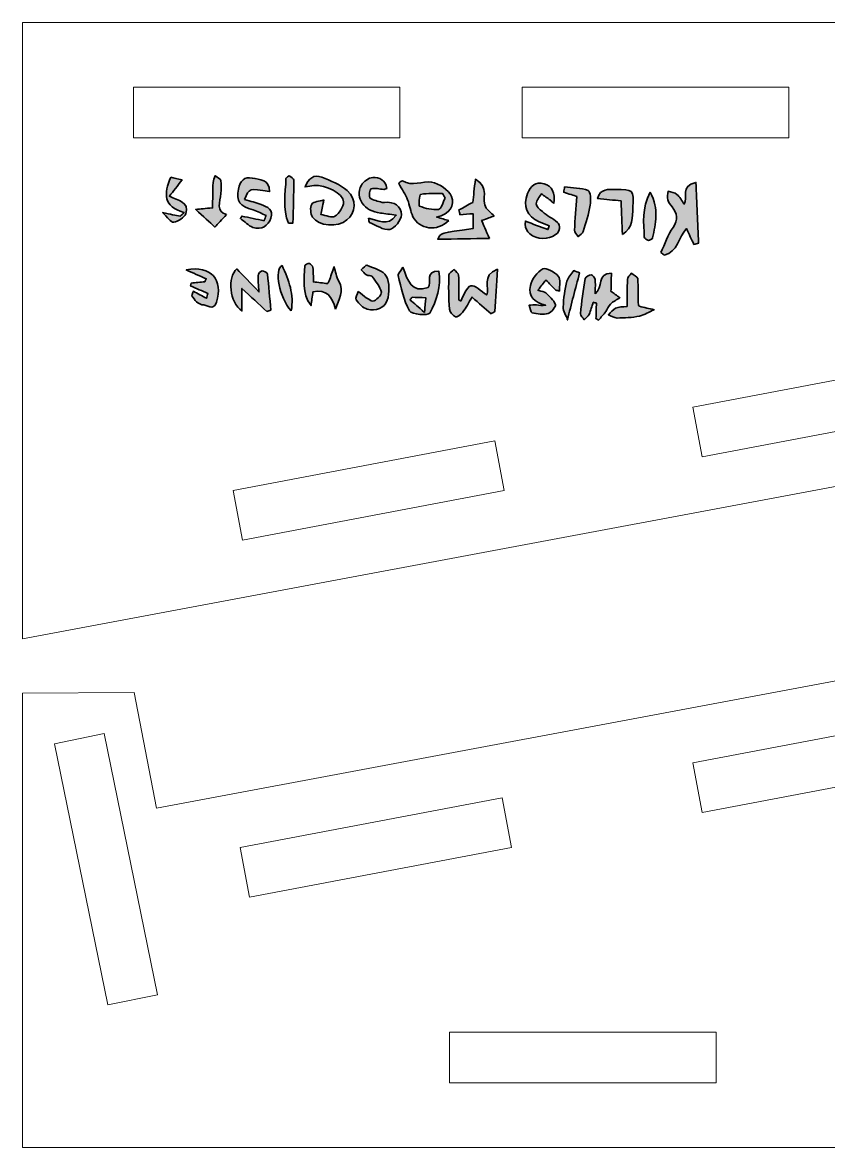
# Model space of a CAD drawing. Header units: inches. Extents: x 0.7 to 43.7, y -59.5 to -0.9.
# Drawn here: x 0.67 to 10.18, y -14.12 to -0.86 of the extents above; entities that cross this region are included whole.
import ezdxf

# ---------------------------------------------------------------- set-up
doc = ezdxf.new("R2010")
doc.units = ezdxf.units.IN
doc.header["$MEASUREMENT"] = 0
doc.layers.add('cut', color=7, linetype='Continuous')
doc.layers.add('etch', color=7, linetype='Continuous')

# ---------------------------------------------------------------- blocks, each defined once
blk = doc.blocks.new('block 9')
at = {"layer": 'etch', "true_color": 0x00a550}
h = blk.add_hatch(color=114, dxfattribs=at)
h.dxf.hatch_style = 2
edge = h.paths.add_edge_path()
edge.add_spline(control_points=[(4.225, -2.951), (4.21, -3.028), (4.201, -3.075), (4.191, -3.123), (4.248, -3.132), (4.322, -3.167), (4.356, -3.144), (4.407, -3.109), (4.458, -3.033), (4.457, -2.975), (4.456, -2.872), (4.25, -2.769), (4.107, -2.782), (4.076, -2.784), (4.044, -2.791), (4.003, -2.797), (4.044, -2.698), (4.105, -2.644), (4.202, -2.683), (4.306, -2.726), (4.42, -2.767), (4.502, -2.841), (4.615, -2.943), (4.601, -3.104), (4.498, -3.187), (4.386, -3.277), (4.163, -3.265), (4.092, -3.153), (4.067, -3.114), (4.061, -3.039), (4.083, -3.001), (4.102, -2.969), (4.172, -2.968), (4.225, -2.951)], knot_values=[0, 0, 0, 0, 1, 1, 1, 2, 2, 2, 3, 3, 3, 4, 4, 4, 5, 5, 5, 6, 6, 6, 7, 7, 7, 8, 8, 8, 9, 9, 9, 10, 10, 10, 11, 11, 11, 11], degree=3, periodic=1)
h = blk.add_hatch(color=114, dxfattribs=at)
h.dxf.hatch_style = 2
edge = h.paths.add_edge_path()
edge.add_spline(control_points=[(2.419, -2.682), (2.457, -2.691), (2.497, -2.701), (2.553, -2.715), (2.495, -2.789), (2.452, -2.845), (2.404, -2.907), (2.501, -2.964), (2.646, -2.968), (2.597, -3.114), (2.581, -3.16), (2.507, -3.204), (2.453, -3.214), (2.423, -3.219), (2.38, -3.152), (2.322, -3.099), (2.418, -3.12), (2.475, -3.132), (2.531, -3.144), (2.546, -3.128), (2.561, -3.113), (2.575, -3.097), (2.328, -3.029), (2.337, -2.876), (2.419, -2.682)], knot_values=[0, 0, 0, 0, 1, 1, 1, 2, 2, 2, 3, 3, 3, 4, 4, 4, 5, 5, 5, 6, 6, 6, 7, 7, 7, 8, 8, 8, 8], degree=3, periodic=1)
h = blk.add_hatch(color=114, dxfattribs=at)
h.dxf.hatch_style = 2
edge = h.paths.add_edge_path()
edge.add_spline(control_points=[(3.076, -3.123), (3.023, -3.181), (2.975, -3.233), (2.939, -3.271), (2.879, -3.215), (2.804, -3.146), (2.715, -3.063), (2.771, -3.058), (2.826, -3.052), (2.912, -3.044), (2.914, -2.948), (2.914, -2.846), (2.918, -2.745), (2.92, -2.718), (2.935, -2.692), (2.943, -2.665), (2.967, -2.684), (3.006, -2.7), (3.01, -2.723), (3.02, -2.772), (3.015, -2.825), (3.01, -2.875), (2.998, -2.976), (2.952, -3.085), (3.076, -3.123)], knot_values=[0, 0, 0, 0, 1, 1, 1, 2, 2, 2, 3, 3, 3, 4, 4, 4, 5, 5, 5, 6, 6, 6, 7, 7, 7, 8, 8, 8, 8], degree=3, periodic=1)
h = blk.add_hatch(color=114, dxfattribs=at)
h.dxf.hatch_style = 2
edge = h.paths.add_edge_path()
edge.add_spline(control_points=[(3.291, -2.944), (3.362, -2.966), (3.424, -2.984), (3.484, -3.006), (3.557, -3.032), (3.637, -3.066), (3.601, -3.164), (3.566, -3.256), (3.492, -3.311), (3.389, -3.274), (3.335, -3.254), (3.29, -3.206), (3.241, -3.171), (3.247, -3.161), (3.253, -3.152), (3.258, -3.142), (3.346, -3.16), (3.433, -3.178), (3.521, -3.196), (3.528, -3.176), (3.536, -3.155), (3.543, -3.135), (3.493, -3.112), (3.444, -3.084), (3.391, -3.069), (3.231, -3.026), (3.19, -2.967), (3.217, -2.822), (3.235, -2.725), (3.291, -2.674), (3.381, -2.693), (3.467, -2.71), (3.586, -2.708), (3.585, -2.852), (3.342, -2.812), (3.342, -2.812), (3.291, -2.944)], knot_values=[0, 0, 0, 0, 1, 1, 1, 2, 2, 2, 3, 3, 3, 4, 4, 4, 5, 5, 5, 6, 6, 6, 7, 7, 7, 8, 8, 8, 9, 9, 9, 10, 10, 10, 11, 11, 11, 12, 12, 12, 12], degree=3, periodic=1)
h = blk.add_hatch(color=114, dxfattribs=at)
h.dxf.hatch_style = 2
edge = h.paths.add_edge_path()
edge.add_spline(control_points=[(3.807, -3.224), (3.738, -3.054), (3.773, -2.874), (3.778, -2.698), (3.778, -2.687), (3.81, -2.665), (3.816, -2.668), (3.838, -2.68), (3.871, -2.7), (3.871, -2.717), (3.871, -2.886), (3.864, -3.055), (3.86, -3.223), (3.842, -3.224), (3.825, -3.224), (3.807, -3.224)], knot_values=[0, 0, 0, 0, 1, 1, 1, 2, 2, 2, 3, 3, 3, 4, 4, 4, 5, 5, 5, 5], degree=3, periodic=1)
h = blk.add_hatch(color=114, dxfattribs=at)
h.dxf.hatch_style = 2
edge = h.paths.add_edge_path()
edge.add_spline(control_points=[(4.752, -3.167), (4.867, -3.187), (4.97, -3.274), (5.079, -3.131), (5.003, -3.121), (4.948, -3.112), (4.893, -3.106), (4.7, -3.086), (4.587, -2.928), (4.668, -2.777), (4.692, -2.733), (4.755, -2.688), (4.803, -2.686), (4.88, -2.681), (4.953, -2.718), (4.968, -2.815), (4.949, -2.821), (4.94, -2.827), (4.932, -2.827), (4.882, -2.823), (4.83, -2.809), (4.782, -2.818), (4.769, -2.821), (4.752, -2.914), (4.768, -2.926), (4.807, -2.956), (4.863, -2.964), (4.913, -2.98), (4.921, -2.983), (4.931, -2.981), (4.941, -2.98), (5.053, -2.968), (5.14, -3.024), (5.14, -3.126), (5.139, -3.188), (5.059, -3.291), (5.003, -3.299), (4.928, -3.31), (4.842, -3.248), (4.762, -3.215), (4.755, -3.213), (4.756, -3.189), (4.752, -3.167)], knot_values=[0, 0, 0, 0, 1, 1, 1, 2, 2, 2, 3, 3, 3, 4, 4, 4, 5, 5, 5, 6, 6, 6, 7, 7, 7, 8, 8, 8, 9, 9, 9, 10, 10, 10, 11, 11, 11, 12, 12, 12, 13, 13, 13, 14, 14, 14, 14], degree=3, periodic=1)
h = blk.add_hatch(color=114, dxfattribs=at)
h.dxf.hatch_style = 2
edge = h.paths.add_edge_path()
edge.add_spline(control_points=[(5.7, -3.195), (5.562, -3.329), (5.35, -3.299), (5.276, -3.148), (5.245, -3.086), (5.239, -3.012), (5.213, -2.948), (5.187, -2.885), (5.148, -2.828), (5.108, -2.755), (5.106, -2.757), (5.143, -2.719), (5.152, -2.725), (5.268, -2.801), (5.387, -2.722), (5.496, -2.741), (5.584, -2.757), (5.696, -2.831), (5.73, -2.909), (5.775, -3.012), (5.715, -3.119), (5.555, -3.152), (5.616, -3.17), (5.65, -3.18), (5.7, -3.195)], knot_values=[0, 0, 0, 0, 1, 1, 1, 2, 2, 2, 3, 3, 3, 4, 4, 4, 5, 5, 5, 6, 6, 6, 7, 7, 7, 8, 8, 8, 8], degree=3, periodic=1)
edge = h.paths.add_edge_path()
edge.add_spline(control_points=[(5.655, -2.929), (5.645, -2.911), (5.635, -2.893), (5.625, -2.875), (5.539, -2.876), (5.451, -2.87), (5.367, -2.885), (5.353, -2.888), (5.341, -3.02), (5.353, -3.024), (5.424, -3.05), (5.505, -3.072), (5.578, -3.062), (5.609, -3.059), (5.63, -2.976), (5.655, -2.929)], knot_values=[0, 0, 0, 0, 1, 1, 1, 2, 2, 2, 3, 3, 3, 4, 4, 4, 5, 5, 5, 5], degree=3, periodic=1)
h = blk.add_hatch(color=114, dxfattribs=at)
h.dxf.hatch_style = 2
edge = h.paths.add_edge_path()
edge.add_spline(control_points=[(6.179, -3.405), (5.979, -3.408), (5.78, -3.411), (5.569, -3.414), (5.602, -3.339), (5.602, -3.339), (5.985, -3.289), (5.986, -3.239), (5.986, -3.189), (5.986, -3.113), (5.933, -3.117), (5.882, -3.121), (5.831, -3.125), (5.827, -3.107), (5.823, -3.088), (5.818, -3.069), (5.872, -3.039), (5.927, -3.009), (5.982, -2.979), (5.991, -2.902), (6, -2.816), (6.013, -2.706), (6.187, -2.799), (6.078, -2.948), (6.138, -3.047), (6.167, -3.074), (6.2, -3.107), (6.233, -3.14), (6.195, -3.154), (6.157, -3.168), (6.086, -3.194), (6.108, -3.245), (6.135, -3.306), (6.179, -3.405)], knot_values=[0, 0, 0, 0, 1, 1, 1, 2, 2, 2, 3, 3, 3, 4, 4, 4, 5, 5, 5, 6, 6, 6, 7, 7, 7, 8, 8, 8, 9, 9, 9, 10, 10, 10, 11, 11, 11, 11], degree=3, periodic=1)
h = blk.add_hatch(color=114, dxfattribs=at)
h.dxf.hatch_style = 2
edge = h.paths.add_edge_path()
edge.add_spline(control_points=[(6.936, -2.993), (6.92, -2.977), (6.91, -2.964), (6.897, -2.954), (6.862, -2.928), (6.826, -2.904), (6.791, -2.879), (6.769, -2.918), (6.73, -2.956), (6.73, -2.995), (6.73, -3.027), (6.772, -3.064), (6.803, -3.089), (6.859, -3.135), (6.924, -3.17), (6.98, -3.215), (6.997, -3.229), (7.009, -3.264), (7.006, -3.287), (6.998, -3.367), (6.874, -3.423), (6.766, -3.4), (6.646, -3.375), (6.584, -3.299), (6.603, -3.201), (6.69, -3.234), (6.779, -3.268), (6.868, -3.301), (6.873, -3.287), (6.879, -3.272), (6.884, -3.258), (6.844, -3.241), (6.804, -3.226), (6.765, -3.209), (6.618, -3.143), (6.57, -3.023), (6.629, -2.875), (6.664, -2.787), (6.721, -2.733), (6.822, -2.759), (6.918, -2.784), (6.96, -2.868), (6.936, -2.993)], knot_values=[0, 0, 0, 0, 1, 1, 1, 2, 2, 2, 3, 3, 3, 4, 4, 4, 5, 5, 5, 6, 6, 6, 7, 7, 7, 8, 8, 8, 9, 9, 9, 10, 10, 10, 11, 11, 11, 12, 12, 12, 13, 13, 13, 14, 14, 14, 14], degree=3, periodic=1)
h = blk.add_hatch(color=114, dxfattribs=at)
h.dxf.hatch_style = 2
edge = h.paths.add_edge_path()
edge.add_spline(control_points=[(8.2, -3.571), (8.247, -3.471), (8.283, -3.364), (8.344, -3.274), (8.404, -3.183), (8.396, -3.112), (8.333, -3.034), (8.313, -3.008), (8.29, -2.981), (8.282, -2.95), (8.274, -2.918), (8.283, -2.882), (8.285, -2.848), (8.321, -2.86), (8.363, -2.863), (8.39, -2.885), (8.425, -2.914), (8.446, -2.958), (8.476, -3), (8.528, -2.926), (8.421, -2.785), (8.613, -2.744), (8.624, -2.989), (8.635, -3.224), (8.646, -3.459), (8.627, -3.465), (8.609, -3.471), (8.59, -3.476), (8.562, -3.417), (8.535, -3.358), (8.502, -3.288), (8.41, -3.388), (8.398, -3.569), (8.24, -3.601), (8.227, -3.591), (8.213, -3.581), (8.2, -3.571)], knot_values=[0, 0, 0, 0, 1, 1, 1, 2, 2, 2, 3, 3, 3, 4, 4, 4, 5, 5, 5, 6, 6, 6, 7, 7, 7, 8, 8, 8, 9, 9, 9, 10, 10, 10, 11, 11, 11, 12, 12, 12, 12], degree=3, periodic=1)
h = blk.add_hatch(color=114, dxfattribs=at)
h.dxf.hatch_style = 2
edge = h.paths.add_edge_path()
edge.add_spline(control_points=[(7.21, -2.909), (7.175, -2.899), (7.114, -2.88), (7.054, -2.861), (7.058, -2.84), (7.061, -2.819), (7.065, -2.798), (7.158, -2.809), (7.257, -2.807), (7.343, -2.839), (7.37, -2.849), (7.377, -2.954), (7.367, -3.011), (7.35, -3.117), (7.316, -3.22), (7.284, -3.323), (7.276, -3.347), (7.244, -3.363), (7.224, -3.383), (7.209, -3.358), (7.181, -3.332), (7.182, -3.307), (7.187, -3.177), (7.199, -3.047), (7.21, -2.909)], knot_values=[0, 0, 0, 0, 1, 1, 1, 2, 2, 2, 3, 3, 3, 4, 4, 4, 5, 5, 5, 6, 6, 6, 7, 7, 7, 8, 8, 8, 8], degree=3, periodic=1)
h = blk.add_hatch(color=114, dxfattribs=at)
h.dxf.hatch_style = 2
edge = h.paths.add_edge_path()
edge.add_spline(control_points=[(7.746, -3.36), (7.741, -3.233), (7.737, -3.106), (7.732, -2.962), (7.643, -2.953), (7.552, -2.944), (7.453, -2.934), (7.49, -2.808), (7.583, -2.83), (7.661, -2.829), (7.877, -2.825), (7.879, -2.826), (7.871, -3.04), (7.866, -3.154), (7.875, -3.276), (7.746, -3.36)], knot_values=[0, 0, 0, 0, 1, 1, 1, 2, 2, 2, 3, 3, 3, 4, 4, 4, 5, 5, 5, 5], degree=3, periodic=1)
h = blk.add_hatch(color=114, dxfattribs=at)
h.dxf.hatch_style = 2
edge = h.paths.add_edge_path()
edge.add_spline(control_points=[(8.075, -2.861), (8.184, -3.063), (8.136, -3.231), (8.103, -3.398), (8.1, -3.411), (8.069, -3.429), (8.053, -3.428), (8.035, -3.425), (8.006, -3.404), (8.005, -3.389), (7.998, -3.221), (7.974, -3.049), (8.075, -2.861)], knot_values=[0, 0, 0, 0, 1, 1, 1, 2, 2, 2, 3, 3, 3, 4, 4, 4, 4], degree=3, periodic=1)
h = blk.add_hatch(color=114, dxfattribs=at)
h.dxf.hatch_style = 2
edge = h.paths.add_edge_path()
edge.add_spline(control_points=[(4.362, -4.237), (4.32, -4.093), (4.261, -3.997), (4.096, -4.035), (4.089, -4.088), (4.081, -4.143), (4.074, -4.197), (3.957, -4.048), (3.999, -3.884), (4, -3.727), (4, -3.717), (4.038, -3.697), (4.054, -3.701), (4.071, -3.705), (4.094, -3.73), (4.096, -3.748), (4.103, -3.798), (4.1, -3.85), (4.102, -3.917), (4.158, -3.924), (4.215, -3.931), (4.27, -3.938), (4.279, -3.922), (4.284, -3.915), (4.287, -3.906), (4.307, -3.851), (4.326, -3.795), (4.345, -3.739), (4.363, -3.796), (4.373, -3.857), (4.402, -3.908), (4.47, -4.027), (4.397, -4.124), (4.362, -4.237)], knot_values=[0, 0, 0, 0, 1, 1, 1, 2, 2, 2, 3, 3, 3, 4, 4, 4, 5, 5, 5, 6, 6, 6, 7, 7, 7, 8, 8, 8, 9, 9, 9, 10, 10, 10, 11, 11, 11, 11], degree=3, periodic=1)
h = blk.add_hatch(color=114, dxfattribs=at)
h.dxf.hatch_style = 2
edge = h.paths.add_edge_path()
edge.add_spline(control_points=[(2.721, -4.154), (2.703, -4.13), (2.686, -4.105), (2.668, -4.08), (2.674, -4.063), (2.68, -4.045), (2.686, -4.027), (2.737, -4.055), (2.788, -4.083), (2.839, -4.111), (2.845, -4.092), (2.851, -4.072), (2.857, -4.053), (2.789, -4.024), (2.722, -3.995), (2.654, -3.965), (2.656, -3.954), (2.658, -3.943), (2.661, -3.932), (2.714, -3.926), (2.767, -3.921), (2.82, -3.915), (2.826, -3.903), (2.832, -3.892), (2.838, -3.881), (2.76, -3.846), (2.681, -3.811), (2.603, -3.776), (2.896, -3.717), (3.041, -3.894), (2.959, -4.155), (2.922, -4.274), (2.844, -4.178), (2.786, -4.188), (2.764, -4.177), (2.743, -4.166), (2.721, -4.154)], knot_values=[0, 0, 0, 0, 1, 1, 1, 2, 2, 2, 3, 3, 3, 4, 4, 4, 5, 5, 5, 6, 6, 6, 7, 7, 7, 8, 8, 8, 9, 9, 9, 10, 10, 10, 11, 11, 11, 12, 12, 12, 12], degree=3, periodic=1)
h = blk.add_hatch(color=114, dxfattribs=at)
h.dxf.hatch_style = 2
edge = h.paths.add_edge_path()
edge.add_spline(control_points=[(3.552, -4.266), (3.458, -4.179), (3.365, -4.092), (3.258, -3.994), (3.258, -4.087), (3.258, -4.167), (3.258, -4.259), (3.113, -4.162), (3.084, -3.86), (3.198, -3.764), (3.277, -3.846), (3.357, -3.929), (3.46, -4.035), (3.455, -3.953), (3.447, -3.897), (3.451, -3.841), (3.452, -3.821), (3.479, -3.789), (3.496, -3.787), (3.517, -3.785), (3.557, -3.809), (3.559, -3.825), (3.576, -3.966), (3.587, -4.108), (3.599, -4.25), (3.583, -4.255), (3.568, -4.26), (3.552, -4.266)], knot_values=[0, 0, 0, 0, 1, 1, 1, 2, 2, 2, 3, 3, 3, 4, 4, 4, 5, 5, 5, 6, 6, 6, 7, 7, 7, 8, 8, 8, 9, 9, 9, 9], degree=3, periodic=1)
h = blk.add_hatch(color=114, dxfattribs=at)
h.dxf.hatch_style = 2
edge = h.paths.add_edge_path()
edge.add_spline(control_points=[(3.84, -4.258), (3.695, -4.099), (3.638, -3.776), (3.732, -3.724), (3.812, -3.896), (3.877, -4.069), (3.84, -4.258)], knot_values=[0, 0, 0, 0, 1, 1, 1, 2, 2, 2, 2], degree=3, periodic=1)
h = blk.add_hatch(color=114, dxfattribs=at)
h.dxf.hatch_style = 2
edge = h.paths.add_edge_path()
edge.add_spline(control_points=[(4.63, -4.03), (4.706, -4.083), (4.752, -4.137), (4.804, -4.143), (4.835, -4.146), (4.911, -4.065), (4.904, -4.039), (4.886, -3.971), (4.836, -3.91), (4.793, -3.851), (4.783, -3.837), (4.745, -3.847), (4.727, -3.835), (4.703, -3.82), (4.686, -3.795), (4.667, -3.773), (4.69, -3.755), (4.721, -3.716), (4.734, -3.721), (4.815, -3.757), (4.927, -3.783), (4.962, -3.848), (5.003, -3.925), (5.001, -4.046), (4.973, -4.134), (4.942, -4.228), (4.836, -4.266), (4.738, -4.239), (4.687, -4.225), (4.638, -4.176), (4.608, -4.13), (4.593, -4.108), (4.623, -4.055), (4.63, -4.03)], knot_values=[0, 0, 0, 0, 1, 1, 1, 2, 2, 2, 3, 3, 3, 4, 4, 4, 5, 5, 5, 6, 6, 6, 7, 7, 7, 8, 8, 8, 9, 9, 9, 10, 10, 10, 11, 11, 11, 11], degree=3, periodic=1)
h = blk.add_hatch(color=114, dxfattribs=at)
h.dxf.hatch_style = 2
edge = h.paths.add_edge_path()
edge.add_spline(control_points=[(5.157, -3.745), (5.217, -3.905), (5.26, -4.053), (5.454, -3.982), (5.502, -3.931), (5.413, -3.779), (5.582, -3.791), (5.612, -3.972), (5.555, -4.138), (5.474, -4.286), (5.458, -4.316), (5.26, -4.304), (5.235, -4.26), (5.165, -4.135), (5.139, -3.985), (5.1, -3.843), (5.096, -3.828), (5.121, -3.805), (5.157, -3.745)], knot_values=[0, 0, 0, 0, 1, 1, 1, 2, 2, 2, 3, 3, 3, 4, 4, 4, 5, 5, 5, 6, 6, 6, 6], degree=3, periodic=1)
edge = h.paths.add_edge_path()
edge.add_spline(control_points=[(5.413, -4.277), (5.421, -4.186), (5.424, -4.146), (5.428, -4.104), (5.365, -4.102), (5.315, -4.1), (5.265, -4.098), (5.258, -4.109), (5.25, -4.12), (5.242, -4.131), (5.289, -4.171), (5.336, -4.211), (5.413, -4.277)], knot_values=[0, 0, 0, 0, 1, 1, 1, 2, 2, 2, 3, 3, 3, 4, 4, 4, 4], degree=3, periodic=1)
h = blk.add_hatch(color=114, dxfattribs=at)
h.dxf.hatch_style = 2
edge = h.paths.add_edge_path()
edge.add_spline(control_points=[(5.839, -4.144), (5.877, -4.081), (5.905, -3.978), (5.957, -3.964), (6.006, -3.951), (6.08, -4.029), (6.147, -4.07), (6.186, -3.989), (6.079, -3.843), (6.273, -3.769), (6.261, -3.948), (6.251, -4.108), (6.24, -4.268), (6.226, -4.276), (6.212, -4.285), (6.197, -4.293), (6.127, -4.231), (6.056, -4.17), (5.973, -4.097), (5.934, -4.162), (5.903, -4.223), (5.862, -4.277), (5.842, -4.303), (5.793, -4.338), (5.777, -4.33), (5.745, -4.314), (5.708, -4.272), (5.706, -4.238), (5.696, -4.103), (5.696, -3.967), (5.699, -3.832), (5.7, -3.812), (5.739, -3.792), (5.76, -3.772), (5.779, -3.794), (5.813, -3.815), (5.814, -3.838), (5.82, -3.935), (5.817, -4.033), (5.817, -4.13), (5.824, -4.135), (5.832, -4.14), (5.839, -4.144)], knot_values=[0, 0, 0, 0, 1, 1, 1, 2, 2, 2, 3, 3, 3, 4, 4, 4, 5, 5, 5, 6, 6, 6, 7, 7, 7, 8, 8, 8, 9, 9, 9, 10, 10, 10, 11, 11, 11, 12, 12, 12, 13, 13, 13, 14, 14, 14, 14], degree=3, periodic=1)
h = blk.add_hatch(color=114, dxfattribs=at)
h.dxf.hatch_style = 2
edge = h.paths.add_edge_path()
edge.add_spline(control_points=[(6.961, -4.015), (6.922, -3.975), (6.883, -3.935), (6.844, -3.895), (6.816, -3.93), (6.789, -3.966), (6.75, -4.016), (6.801, -4.031), (6.828, -4.031), (6.842, -4.045), (6.885, -4.088), (6.937, -4.13), (6.956, -4.184), (6.965, -4.207), (6.909, -4.279), (6.872, -4.289), (6.813, -4.306), (6.743, -4.295), (6.682, -4.282), (6.664, -4.278), (6.658, -4.224), (6.646, -4.193), (6.675, -4.191), (6.705, -4.184), (6.734, -4.187), (6.766, -4.19), (6.798, -4.201), (6.84, -4.193), (6.714, -4.16), (6.629, -4.087), (6.661, -3.96), (6.679, -3.884), (6.742, -3.8), (6.809, -3.765), (6.846, -3.745), (6.948, -3.801), (6.99, -3.849), (7.021, -3.885), (7.003, -3.964), (7.006, -4.023), (6.991, -4.02), (6.976, -4.018), (6.961, -4.015)], knot_values=[0, 0, 0, 0, 1, 1, 1, 2, 2, 2, 3, 3, 3, 4, 4, 4, 5, 5, 5, 6, 6, 6, 7, 7, 7, 8, 8, 8, 9, 9, 9, 10, 10, 10, 11, 11, 11, 12, 12, 12, 13, 13, 13, 14, 14, 14, 14], degree=3, periodic=1)
h = blk.add_hatch(color=114, dxfattribs=at)
h.dxf.hatch_style = 2
edge = h.paths.add_edge_path()
edge.add_spline(control_points=[(7.102, -4.365), (7.083, -4.315), (7.047, -4.264), (7.048, -4.214), (7.052, -4.111), (7.069, -4.008), (7.093, -3.908), (7.104, -3.863), (7.146, -3.825), (7.173, -3.783), (7.196, -3.793), (7.219, -3.802), (7.242, -3.811), (7.193, -3.996), (7.145, -4.18), (7.096, -4.364), (7.097, -4.364), (7.102, -4.365), (7.102, -4.365)], knot_values=[0, 0, 0, 0, 1, 1, 1, 2, 2, 2, 3, 3, 3, 4, 4, 4, 5, 5, 5, 6, 6, 6, 6], degree=3, periodic=1)
h = blk.add_hatch(color=114, dxfattribs=at)
h.dxf.hatch_style = 2
edge = h.paths.add_edge_path()
edge.add_spline(control_points=[(7.425, -4.058), (7.522, -3.982), (7.443, -3.817), (7.617, -3.815), (7.615, -3.891), (7.614, -3.958), (7.612, -4.028), (7.644, -4.051), (7.681, -4.078), (7.717, -4.104), (7.68, -4.128), (7.638, -4.148), (7.606, -4.178), (7.581, -4.202), (7.571, -4.239), (7.55, -4.268), (7.524, -4.303), (7.494, -4.334), (7.466, -4.368), (7.456, -4.361), (7.445, -4.355), (7.435, -4.349), (7.437, -4.288), (7.438, -4.228), (7.44, -4.167), (7.427, -4.164), (7.414, -4.161), (7.402, -4.158), (7.386, -4.206), (7.375, -4.255), (7.354, -4.3), (7.343, -4.325), (7.316, -4.343), (7.296, -4.364), (7.28, -4.34), (7.249, -4.315), (7.251, -4.293), (7.265, -4.153), (7.284, -4.014), (7.309, -3.876), (7.312, -3.857), (7.354, -3.836), (7.38, -3.832), (7.393, -3.831), (7.421, -3.867), (7.424, -3.889), (7.431, -3.937), (7.426, -3.987), (7.425, -4.058)], knot_values=[0, 0, 0, 0, 1, 1, 1, 2, 2, 2, 3, 3, 3, 4, 4, 4, 5, 5, 5, 6, 6, 6, 7, 7, 7, 8, 8, 8, 9, 9, 9, 10, 10, 10, 11, 11, 11, 12, 12, 12, 13, 13, 13, 14, 14, 14, 15, 15, 15, 16, 16, 16, 16], degree=3, periodic=1)
h = blk.add_hatch(color=114, dxfattribs=at)
h.dxf.hatch_style = 2
edge = h.paths.add_edge_path()
edge.add_spline(control_points=[(7.804, -4.206), (7.804, -4.093), (7.801, -3.99), (7.807, -3.888), (7.808, -3.863), (7.837, -3.839), (7.853, -3.815), (7.878, -3.836), (7.924, -3.855), (7.927, -3.879), (7.936, -3.981), (7.933, -4.084), (7.935, -4.192), (7.936, -4.193), (7.941, -4.203), (7.948, -4.205), (8.005, -4.219), (8.063, -4.232), (8.12, -4.245), (8.063, -4.271), (8.008, -4.308), (7.948, -4.321), (7.862, -4.338), (7.772, -4.342), (7.683, -4.343), (7.649, -4.343), (7.616, -4.318), (7.582, -4.305), (7.61, -4.278), (7.634, -4.242), (7.667, -4.227), (7.704, -4.211), (7.75, -4.213), (7.804, -4.206)], knot_values=[0, 0, 0, 0, 1, 1, 1, 2, 2, 2, 3, 3, 3, 4, 4, 4, 5, 5, 5, 6, 6, 6, 7, 7, 7, 8, 8, 8, 9, 9, 9, 10, 10, 10, 11, 11, 11, 11], degree=3, periodic=1)
at = {"layer": 'etch', "color": 114, "lineweight": 35, "true_color": 0x00a550}
for points, knots in [([(4.225, -2.951), (4.21, -3.028), (4.201, -3.075), (4.191, -3.123), (4.248, -3.132), (4.322, -3.167), (4.356, -3.144), (4.407, -3.109), (4.458, -3.033), (4.457, -2.975), (4.456, -2.872), (4.25, -2.769), (4.107, -2.782), (4.076, -2.784), (4.044, -2.791), (4.003, -2.797), (4.044, -2.698), (4.105, -2.644), (4.202, -2.683), (4.306, -2.726), (4.42, -2.767), (4.502, -2.841), (4.615, -2.943), (4.601, -3.104), (4.498, -3.187), (4.386, -3.277), (4.163, -3.265), (4.092, -3.153), (4.067, -3.114), (4.061, -3.039), (4.083, -3.001), (4.102, -2.969), (4.172, -2.968), (4.225, -2.951)], [0, 0, 0, 0, 1, 1, 1, 2, 2, 2, 3, 3, 3, 4, 4, 4, 5, 5, 5, 6, 6, 6, 7, 7, 7, 8, 8, 8, 9, 9, 9, 10, 10, 10, 11, 11, 11, 11]), ([(2.419, -2.682), (2.457, -2.691), (2.497, -2.701), (2.553, -2.715), (2.495, -2.789), (2.452, -2.845), (2.404, -2.907), (2.501, -2.964), (2.646, -2.968), (2.597, -3.114), (2.581, -3.16), (2.507, -3.204), (2.453, -3.214), (2.423, -3.219), (2.38, -3.152), (2.322, -3.099), (2.418, -3.12), (2.475, -3.132), (2.531, -3.144), (2.546, -3.128), (2.561, -3.113), (2.575, -3.097), (2.328, -3.029), (2.337, -2.876), (2.419, -2.682)], [0, 0, 0, 0, 1, 1, 1, 2, 2, 2, 3, 3, 3, 4, 4, 4, 5, 5, 5, 6, 6, 6, 7, 7, 7, 8, 8, 8, 8]), ([(3.076, -3.123), (3.023, -3.181), (2.975, -3.233), (2.939, -3.271), (2.879, -3.215), (2.804, -3.146), (2.715, -3.063), (2.771, -3.058), (2.826, -3.052), (2.912, -3.044), (2.914, -2.948), (2.914, -2.846), (2.918, -2.745), (2.92, -2.718), (2.935, -2.692), (2.943, -2.665), (2.967, -2.684), (3.006, -2.7), (3.01, -2.723), (3.02, -2.772), (3.015, -2.825), (3.01, -2.875), (2.998, -2.976), (2.952, -3.085), (3.076, -3.123)], [0, 0, 0, 0, 1, 1, 1, 2, 2, 2, 3, 3, 3, 4, 4, 4, 5, 5, 5, 6, 6, 6, 7, 7, 7, 8, 8, 8, 8]), ([(3.291, -2.944), (3.362, -2.966), (3.424, -2.984), (3.484, -3.006), (3.557, -3.032), (3.637, -3.066), (3.601, -3.164), (3.566, -3.256), (3.492, -3.311), (3.389, -3.274), (3.335, -3.254), (3.29, -3.206), (3.241, -3.171), (3.247, -3.161), (3.253, -3.152), (3.258, -3.142), (3.346, -3.16), (3.433, -3.178), (3.521, -3.196), (3.528, -3.176), (3.536, -3.155), (3.543, -3.135), (3.493, -3.112), (3.444, -3.084), (3.391, -3.069), (3.231, -3.026), (3.19, -2.967), (3.217, -2.822), (3.235, -2.725), (3.291, -2.674), (3.381, -2.693), (3.467, -2.71), (3.586, -2.708), (3.585, -2.852), (3.342, -2.812), (3.342, -2.812), (3.291, -2.944)], [0, 0, 0, 0, 1, 1, 1, 2, 2, 2, 3, 3, 3, 4, 4, 4, 5, 5, 5, 6, 6, 6, 7, 7, 7, 8, 8, 8, 9, 9, 9, 10, 10, 10, 11, 11, 11, 12, 12, 12, 12]), ([(3.807, -3.224), (3.738, -3.054), (3.773, -2.874), (3.778, -2.698), (3.778, -2.687), (3.81, -2.665), (3.816, -2.668), (3.838, -2.68), (3.871, -2.7), (3.871, -2.717), (3.871, -2.886), (3.864, -3.055), (3.86, -3.223), (3.842, -3.224), (3.825, -3.224), (3.807, -3.224)], [0, 0, 0, 0, 1, 1, 1, 2, 2, 2, 3, 3, 3, 4, 4, 4, 5, 5, 5, 5]), ([(4.752, -3.167), (4.867, -3.187), (4.97, -3.274), (5.079, -3.131), (5.003, -3.121), (4.948, -3.112), (4.893, -3.106), (4.7, -3.086), (4.587, -2.928), (4.668, -2.777), (4.692, -2.733), (4.755, -2.688), (4.803, -2.686), (4.88, -2.681), (4.953, -2.718), (4.968, -2.815), (4.949, -2.821), (4.94, -2.827), (4.932, -2.827), (4.882, -2.823), (4.83, -2.809), (4.782, -2.818), (4.769, -2.821), (4.752, -2.914), (4.768, -2.926), (4.807, -2.956), (4.863, -2.964), (4.913, -2.98), (4.921, -2.983), (4.931, -2.981), (4.941, -2.98), (5.053, -2.968), (5.14, -3.024), (5.14, -3.126), (5.139, -3.188), (5.059, -3.291), (5.003, -3.299), (4.928, -3.31), (4.842, -3.248), (4.762, -3.215), (4.755, -3.213), (4.756, -3.189), (4.752, -3.167)], [0, 0, 0, 0, 1, 1, 1, 2, 2, 2, 3, 3, 3, 4, 4, 4, 5, 5, 5, 6, 6, 6, 7, 7, 7, 8, 8, 8, 9, 9, 9, 10, 10, 10, 11, 11, 11, 12, 12, 12, 13, 13, 13, 14, 14, 14, 14]), ([(5.7, -3.195), (5.562, -3.329), (5.35, -3.299), (5.276, -3.148), (5.245, -3.086), (5.239, -3.012), (5.213, -2.948), (5.187, -2.885), (5.148, -2.828), (5.108, -2.755), (5.106, -2.757), (5.143, -2.719), (5.152, -2.725), (5.268, -2.801), (5.387, -2.722), (5.496, -2.741), (5.584, -2.757), (5.696, -2.831), (5.73, -2.909), (5.775, -3.012), (5.715, -3.119), (5.555, -3.152), (5.616, -3.17), (5.65, -3.18), (5.7, -3.195)], [0, 0, 0, 0, 1, 1, 1, 2, 2, 2, 3, 3, 3, 4, 4, 4, 5, 5, 5, 6, 6, 6, 7, 7, 7, 8, 8, 8, 8]), ([(6.179, -3.405), (5.979, -3.408), (5.78, -3.411), (5.569, -3.414), (5.602, -3.339), (5.602, -3.339), (5.985, -3.289), (5.986, -3.239), (5.986, -3.189), (5.986, -3.113), (5.933, -3.117), (5.882, -3.121), (5.831, -3.125), (5.827, -3.107), (5.823, -3.088), (5.818, -3.069), (5.872, -3.039), (5.927, -3.009), (5.982, -2.979), (5.991, -2.902), (6, -2.816), (6.013, -2.706), (6.187, -2.799), (6.078, -2.948), (6.138, -3.047), (6.167, -3.074), (6.2, -3.107), (6.233, -3.14), (6.195, -3.154), (6.157, -3.168), (6.086, -3.194), (6.108, -3.245), (6.135, -3.306), (6.179, -3.405)], [0, 0, 0, 0, 1, 1, 1, 2, 2, 2, 3, 3, 3, 4, 4, 4, 5, 5, 5, 6, 6, 6, 7, 7, 7, 8, 8, 8, 9, 9, 9, 10, 10, 10, 11, 11, 11, 11]), ([(6.936, -2.993), (6.92, -2.977), (6.91, -2.964), (6.897, -2.954), (6.862, -2.928), (6.826, -2.904), (6.791, -2.879), (6.769, -2.918), (6.73, -2.956), (6.73, -2.995), (6.73, -3.027), (6.772, -3.064), (6.803, -3.089), (6.859, -3.135), (6.924, -3.17), (6.98, -3.215), (6.997, -3.229), (7.009, -3.264), (7.006, -3.287), (6.998, -3.367), (6.874, -3.423), (6.766, -3.4), (6.646, -3.375), (6.584, -3.299), (6.603, -3.201), (6.69, -3.234), (6.779, -3.268), (6.868, -3.301), (6.873, -3.287), (6.879, -3.272), (6.884, -3.258), (6.844, -3.241), (6.804, -3.226), (6.765, -3.209), (6.618, -3.143), (6.57, -3.023), (6.629, -2.875), (6.664, -2.787), (6.721, -2.733), (6.822, -2.759), (6.918, -2.784), (6.96, -2.868), (6.936, -2.993)], [0, 0, 0, 0, 1, 1, 1, 2, 2, 2, 3, 3, 3, 4, 4, 4, 5, 5, 5, 6, 6, 6, 7, 7, 7, 8, 8, 8, 9, 9, 9, 10, 10, 10, 11, 11, 11, 12, 12, 12, 13, 13, 13, 14, 14, 14, 14]), ([(8.2, -3.571), (8.247, -3.471), (8.283, -3.364), (8.344, -3.274), (8.404, -3.183), (8.396, -3.112), (8.333, -3.034), (8.313, -3.008), (8.29, -2.981), (8.282, -2.95), (8.274, -2.918), (8.283, -2.882), (8.285, -2.848), (8.321, -2.86), (8.363, -2.863), (8.39, -2.885), (8.425, -2.914), (8.446, -2.958), (8.476, -3), (8.528, -2.926), (8.421, -2.785), (8.613, -2.744), (8.624, -2.989), (8.635, -3.224), (8.646, -3.459), (8.627, -3.465), (8.609, -3.471), (8.59, -3.476), (8.562, -3.417), (8.535, -3.358), (8.502, -3.288), (8.41, -3.388), (8.398, -3.569), (8.24, -3.601), (8.227, -3.591), (8.213, -3.581), (8.2, -3.571)], [0, 0, 0, 0, 1, 1, 1, 2, 2, 2, 3, 3, 3, 4, 4, 4, 5, 5, 5, 6, 6, 6, 7, 7, 7, 8, 8, 8, 9, 9, 9, 10, 10, 10, 11, 11, 11, 12, 12, 12, 12]), ([(5.655, -2.929), (5.645, -2.911), (5.635, -2.893), (5.625, -2.875), (5.539, -2.876), (5.451, -2.87), (5.367, -2.885), (5.353, -2.888), (5.341, -3.02), (5.353, -3.024), (5.424, -3.05), (5.505, -3.072), (5.578, -3.062), (5.609, -3.059), (5.63, -2.976), (5.655, -2.929)], [0, 0, 0, 0, 1, 1, 1, 2, 2, 2, 3, 3, 3, 4, 4, 4, 5, 5, 5, 5]), ([(5.655, -2.929), (5.63, -2.976), (5.609, -3.059), (5.578, -3.062), (5.505, -3.072), (5.424, -3.05), (5.353, -3.024), (5.341, -3.02), (5.353, -2.888), (5.367, -2.885), (5.451, -2.87), (5.539, -2.876), (5.625, -2.875), (5.635, -2.893), (5.645, -2.911), (5.655, -2.929)], [0, 0, 0, 0, 1, 1, 1, 2, 2, 2, 3, 3, 3, 4, 4, 4, 5, 5, 5, 5]), ([(7.21, -2.909), (7.175, -2.899), (7.114, -2.88), (7.054, -2.861), (7.058, -2.84), (7.061, -2.819), (7.065, -2.798), (7.158, -2.809), (7.257, -2.807), (7.343, -2.839), (7.37, -2.849), (7.377, -2.954), (7.367, -3.011), (7.35, -3.117), (7.316, -3.22), (7.284, -3.323), (7.276, -3.347), (7.244, -3.363), (7.224, -3.383), (7.209, -3.358), (7.181, -3.332), (7.182, -3.307), (7.187, -3.177), (7.199, -3.047), (7.21, -2.909)], [0, 0, 0, 0, 1, 1, 1, 2, 2, 2, 3, 3, 3, 4, 4, 4, 5, 5, 5, 6, 6, 6, 7, 7, 7, 8, 8, 8, 8]), ([(7.746, -3.36), (7.741, -3.233), (7.737, -3.106), (7.732, -2.962), (7.643, -2.953), (7.552, -2.944), (7.453, -2.934), (7.49, -2.808), (7.583, -2.83), (7.661, -2.829), (7.877, -2.825), (7.879, -2.826), (7.871, -3.04), (7.866, -3.154), (7.875, -3.276), (7.746, -3.36)], [0, 0, 0, 0, 1, 1, 1, 2, 2, 2, 3, 3, 3, 4, 4, 4, 5, 5, 5, 5]), ([(8.075, -2.861), (8.184, -3.063), (8.136, -3.231), (8.103, -3.398), (8.1, -3.411), (8.069, -3.429), (8.053, -3.428), (8.035, -3.425), (8.006, -3.404), (8.005, -3.389), (7.998, -3.221), (7.974, -3.049), (8.075, -2.861)], [0, 0, 0, 0, 1, 1, 1, 2, 2, 2, 3, 3, 3, 4, 4, 4, 4]), ([(4.362, -4.237), (4.32, -4.093), (4.261, -3.997), (4.096, -4.035), (4.089, -4.088), (4.081, -4.143), (4.074, -4.197), (3.957, -4.048), (3.999, -3.884), (4, -3.727), (4, -3.717), (4.038, -3.697), (4.054, -3.701), (4.071, -3.705), (4.094, -3.73), (4.096, -3.748), (4.103, -3.798), (4.1, -3.85), (4.102, -3.917), (4.158, -3.924), (4.215, -3.931), (4.27, -3.938), (4.279, -3.922), (4.284, -3.915), (4.287, -3.906), (4.307, -3.851), (4.326, -3.795), (4.345, -3.739), (4.363, -3.796), (4.373, -3.857), (4.402, -3.908), (4.47, -4.027), (4.397, -4.124), (4.362, -4.237)], [0, 0, 0, 0, 1, 1, 1, 2, 2, 2, 3, 3, 3, 4, 4, 4, 5, 5, 5, 6, 6, 6, 7, 7, 7, 8, 8, 8, 9, 9, 9, 10, 10, 10, 11, 11, 11, 11]), ([(2.721, -4.154), (2.703, -4.13), (2.686, -4.105), (2.668, -4.08), (2.674, -4.063), (2.68, -4.045), (2.686, -4.027), (2.737, -4.055), (2.788, -4.083), (2.839, -4.111), (2.845, -4.092), (2.851, -4.072), (2.857, -4.053), (2.789, -4.024), (2.722, -3.995), (2.654, -3.965), (2.656, -3.954), (2.658, -3.943), (2.661, -3.932), (2.714, -3.926), (2.767, -3.921), (2.82, -3.915), (2.826, -3.903), (2.832, -3.892), (2.838, -3.881), (2.76, -3.846), (2.681, -3.811), (2.603, -3.776), (2.896, -3.717), (3.041, -3.894), (2.959, -4.155), (2.922, -4.274), (2.844, -4.178), (2.786, -4.188), (2.764, -4.177), (2.743, -4.166), (2.721, -4.154)], [0, 0, 0, 0, 1, 1, 1, 2, 2, 2, 3, 3, 3, 4, 4, 4, 5, 5, 5, 6, 6, 6, 7, 7, 7, 8, 8, 8, 9, 9, 9, 10, 10, 10, 11, 11, 11, 12, 12, 12, 12]), ([(3.552, -4.266), (3.458, -4.179), (3.365, -4.092), (3.258, -3.994), (3.258, -4.087), (3.258, -4.167), (3.258, -4.259), (3.113, -4.162), (3.084, -3.86), (3.198, -3.764), (3.277, -3.846), (3.357, -3.929), (3.46, -4.035), (3.455, -3.953), (3.447, -3.897), (3.451, -3.841), (3.452, -3.821), (3.479, -3.789), (3.496, -3.787), (3.517, -3.785), (3.557, -3.809), (3.559, -3.825), (3.576, -3.966), (3.587, -4.108), (3.599, -4.25), (3.583, -4.255), (3.568, -4.26), (3.552, -4.266)], [0, 0, 0, 0, 1, 1, 1, 2, 2, 2, 3, 3, 3, 4, 4, 4, 5, 5, 5, 6, 6, 6, 7, 7, 7, 8, 8, 8, 9, 9, 9, 9]), ([(3.84, -4.258), (3.695, -4.099), (3.638, -3.776), (3.732, -3.724), (3.812, -3.896), (3.877, -4.069), (3.84, -4.258)], [0, 0, 0, 0, 1, 1, 1, 2, 2, 2, 2]), ([(4.63, -4.03), (4.706, -4.083), (4.752, -4.137), (4.804, -4.143), (4.835, -4.146), (4.911, -4.065), (4.904, -4.039), (4.886, -3.971), (4.836, -3.91), (4.793, -3.851), (4.783, -3.837), (4.745, -3.847), (4.727, -3.835), (4.703, -3.82), (4.686, -3.795), (4.667, -3.773), (4.69, -3.755), (4.721, -3.716), (4.734, -3.721), (4.815, -3.757), (4.927, -3.783), (4.962, -3.848), (5.003, -3.925), (5.001, -4.046), (4.973, -4.134), (4.942, -4.228), (4.836, -4.266), (4.738, -4.239), (4.687, -4.225), (4.638, -4.176), (4.608, -4.13), (4.593, -4.108), (4.623, -4.055), (4.63, -4.03)], [0, 0, 0, 0, 1, 1, 1, 2, 2, 2, 3, 3, 3, 4, 4, 4, 5, 5, 5, 6, 6, 6, 7, 7, 7, 8, 8, 8, 9, 9, 9, 10, 10, 10, 11, 11, 11, 11]), ([(5.157, -3.745), (5.217, -3.905), (5.26, -4.053), (5.454, -3.982), (5.502, -3.931), (5.413, -3.779), (5.582, -3.791), (5.612, -3.972), (5.555, -4.138), (5.474, -4.286), (5.458, -4.316), (5.26, -4.304), (5.235, -4.26), (5.165, -4.135), (5.139, -3.985), (5.1, -3.843), (5.096, -3.828), (5.121, -3.805), (5.157, -3.745)], [0, 0, 0, 0, 1, 1, 1, 2, 2, 2, 3, 3, 3, 4, 4, 4, 5, 5, 5, 6, 6, 6, 6]), ([(5.839, -4.144), (5.877, -4.081), (5.905, -3.978), (5.957, -3.964), (6.006, -3.951), (6.08, -4.029), (6.147, -4.07), (6.186, -3.989), (6.079, -3.843), (6.273, -3.769), (6.261, -3.948), (6.251, -4.108), (6.24, -4.268), (6.226, -4.276), (6.212, -4.285), (6.197, -4.293), (6.127, -4.231), (6.056, -4.17), (5.973, -4.097), (5.934, -4.162), (5.903, -4.223), (5.862, -4.277), (5.842, -4.303), (5.793, -4.338), (5.777, -4.33), (5.745, -4.314), (5.708, -4.272), (5.706, -4.238), (5.696, -4.103), (5.696, -3.967), (5.699, -3.832), (5.7, -3.812), (5.739, -3.792), (5.76, -3.772), (5.779, -3.794), (5.813, -3.815), (5.814, -3.838), (5.82, -3.935), (5.817, -4.033), (5.817, -4.13), (5.824, -4.135), (5.832, -4.14), (5.839, -4.144)], [0, 0, 0, 0, 1, 1, 1, 2, 2, 2, 3, 3, 3, 4, 4, 4, 5, 5, 5, 6, 6, 6, 7, 7, 7, 8, 8, 8, 9, 9, 9, 10, 10, 10, 11, 11, 11, 12, 12, 12, 13, 13, 13, 14, 14, 14, 14]), ([(6.961, -4.015), (6.922, -3.975), (6.883, -3.935), (6.844, -3.895), (6.816, -3.93), (6.789, -3.966), (6.75, -4.016), (6.801, -4.031), (6.828, -4.031), (6.842, -4.045), (6.885, -4.088), (6.937, -4.13), (6.956, -4.184), (6.965, -4.207), (6.909, -4.279), (6.872, -4.289), (6.813, -4.306), (6.743, -4.295), (6.682, -4.282), (6.664, -4.278), (6.658, -4.224), (6.646, -4.193), (6.675, -4.191), (6.705, -4.184), (6.734, -4.187), (6.766, -4.19), (6.798, -4.201), (6.84, -4.193), (6.714, -4.16), (6.629, -4.087), (6.661, -3.96), (6.679, -3.884), (6.742, -3.8), (6.809, -3.765), (6.846, -3.745), (6.948, -3.801), (6.99, -3.849), (7.021, -3.885), (7.003, -3.964), (7.006, -4.023), (6.991, -4.02), (6.976, -4.018), (6.961, -4.015)], [0, 0, 0, 0, 1, 1, 1, 2, 2, 2, 3, 3, 3, 4, 4, 4, 5, 5, 5, 6, 6, 6, 7, 7, 7, 8, 8, 8, 9, 9, 9, 10, 10, 10, 11, 11, 11, 12, 12, 12, 13, 13, 13, 14, 14, 14, 14]), ([(7.102, -4.365), (7.083, -4.315), (7.047, -4.264), (7.048, -4.214), (7.052, -4.111), (7.069, -4.008), (7.093, -3.908), (7.104, -3.863), (7.146, -3.825), (7.173, -3.783), (7.196, -3.793), (7.219, -3.802), (7.242, -3.811), (7.193, -3.996), (7.145, -4.18), (7.096, -4.364), (7.097, -4.364), (7.102, -4.365), (7.102, -4.365)], [0, 0, 0, 0, 1, 1, 1, 2, 2, 2, 3, 3, 3, 4, 4, 4, 5, 5, 5, 6, 6, 6, 6]), ([(7.425, -4.058), (7.522, -3.982), (7.443, -3.817), (7.617, -3.815), (7.615, -3.891), (7.614, -3.958), (7.612, -4.028), (7.644, -4.051), (7.681, -4.078), (7.717, -4.104), (7.68, -4.128), (7.638, -4.148), (7.606, -4.178), (7.581, -4.202), (7.571, -4.239), (7.55, -4.268), (7.524, -4.303), (7.494, -4.334), (7.466, -4.368), (7.456, -4.361), (7.445, -4.355), (7.435, -4.349), (7.437, -4.288), (7.438, -4.228), (7.44, -4.167), (7.427, -4.164), (7.414, -4.161), (7.402, -4.158), (7.386, -4.206), (7.375, -4.255), (7.354, -4.3), (7.343, -4.325), (7.316, -4.343), (7.296, -4.364), (7.28, -4.34), (7.249, -4.315), (7.251, -4.293), (7.265, -4.153), (7.284, -4.014), (7.309, -3.876), (7.312, -3.857), (7.354, -3.836), (7.38, -3.832), (7.393, -3.831), (7.421, -3.867), (7.424, -3.889), (7.431, -3.937), (7.426, -3.987), (7.425, -4.058)], [0, 0, 0, 0, 1, 1, 1, 2, 2, 2, 3, 3, 3, 4, 4, 4, 5, 5, 5, 6, 6, 6, 7, 7, 7, 8, 8, 8, 9, 9, 9, 10, 10, 10, 11, 11, 11, 12, 12, 12, 13, 13, 13, 14, 14, 14, 15, 15, 15, 16, 16, 16, 16]), ([(7.804, -4.206), (7.804, -4.093), (7.801, -3.99), (7.807, -3.888), (7.808, -3.863), (7.837, -3.839), (7.853, -3.815), (7.878, -3.836), (7.924, -3.855), (7.927, -3.879), (7.936, -3.981), (7.933, -4.084), (7.935, -4.192), (7.936, -4.193), (7.941, -4.203), (7.948, -4.205), (8.005, -4.219), (8.063, -4.232), (8.12, -4.245), (8.063, -4.271), (8.008, -4.308), (7.948, -4.321), (7.862, -4.338), (7.772, -4.342), (7.683, -4.343), (7.649, -4.343), (7.616, -4.318), (7.582, -4.305), (7.61, -4.278), (7.634, -4.242), (7.667, -4.227), (7.704, -4.211), (7.75, -4.213), (7.804, -4.206)], [0, 0, 0, 0, 1, 1, 1, 2, 2, 2, 3, 3, 3, 4, 4, 4, 5, 5, 5, 6, 6, 6, 7, 7, 7, 8, 8, 8, 9, 9, 9, 10, 10, 10, 11, 11, 11, 11]), ([(5.413, -4.277), (5.421, -4.186), (5.424, -4.146), (5.428, -4.104), (5.365, -4.102), (5.315, -4.1), (5.265, -4.098), (5.258, -4.109), (5.25, -4.12), (5.242, -4.131), (5.289, -4.171), (5.336, -4.211), (5.413, -4.277)], [0, 0, 0, 0, 1, 1, 1, 2, 2, 2, 3, 3, 3, 4, 4, 4, 4]), ([(5.413, -4.277), (5.336, -4.211), (5.289, -4.171), (5.242, -4.131), (5.25, -4.12), (5.258, -4.109), (5.265, -4.098), (5.315, -4.1), (5.365, -4.102), (5.428, -4.104), (5.424, -4.146), (5.421, -4.186), (5.413, -4.277)], [0, 0, 0, 0, 1, 1, 1, 2, 2, 2, 3, 3, 3, 4, 4, 4, 4])]:
    blk.add_open_spline(points, degree=3, knots=knots, dxfattribs=at)

msp = doc.modelspace()

# ---------------------------------------------------------------- linework, layer by layer
at = {"layer": 'cut', "color": 240, "lineweight": 18, "true_color": 0xed1c24}
for points in [[(19.685, -0.858), (0.67, -0.858), (0.67, -8.127), (18.104, -4.859), (18.366, -6.222), (19.685, -6.216), (19.685, -0.858)], [(1.979, -2.218), (1.979, -1.621), (5.123, -1.621), (5.123, -2.218), (1.979, -2.218)], [(6.565, -2.218), (6.565, -1.621), (9.709, -1.621), (9.709, -2.218), (6.565, -2.218)], [(8.689, -5.98), (8.578, -5.393), (11.667, -4.808), (11.778, -5.395), (8.689, -5.98)], [(3.265, -6.964), (3.154, -6.377), (6.243, -5.792), (6.354, -6.379), (3.265, -6.964)], [(0.67, -14.124), (19.685, -14.124), (19.685, -6.856), (2.252, -10.124), (1.989, -8.761), (0.67, -8.766), (0.67, -14.124)], [(11.667, -9.003), (11.778, -9.589), (8.689, -10.175), (8.578, -9.588), (11.667, -9.003)], [(2.261, -12.324), (1.676, -12.444), (1.047, -9.364), (1.632, -9.244), (2.261, -12.324)], [(6.327, -10.001), (6.438, -10.587), (3.35, -11.172), (3.239, -10.586), (6.327, -10.001)], [(8.852, -12.765), (8.852, -13.362), (5.708, -13.362), (5.708, -12.765), (8.852, -12.765)]]:
    msp.add_lwpolyline(points, dxfattribs=at)

# ---------------------------------------------------------------- block references
at = {"layer": 'etch'}
msp.add_blockref('block 9', (0, 0), dxfattribs=at)

doc.saveas('drawing.dxf')
